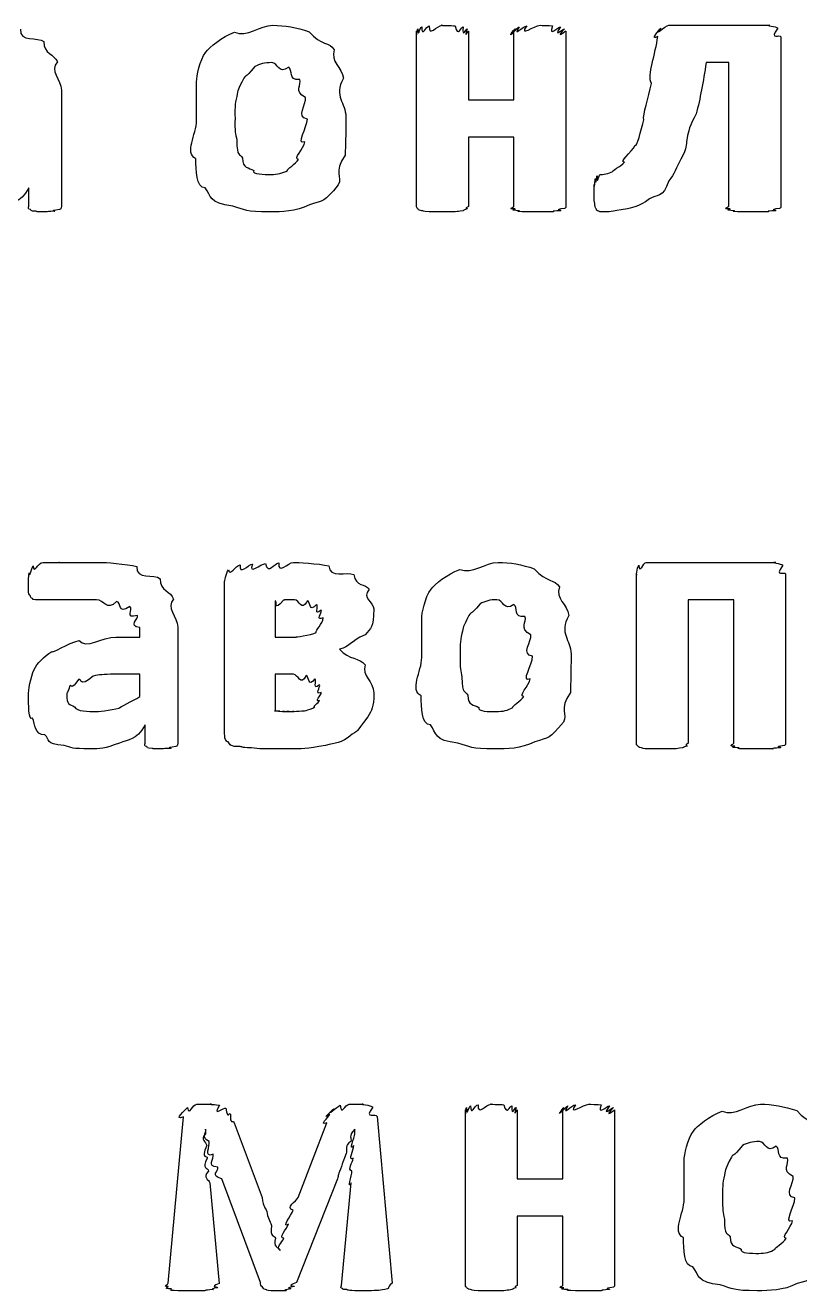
# Model space of a CAD drawing. Header units: millimetres. Extents: x 25 to 190, y 204 to 253.
# Drawn here: x 51.08 to 58.4, y 229.86 to 241.83 of the extents above; entities that cross this region are included whole.
import ezdxf

# ---------------------------------------------------------------- set-up
doc = ezdxf.new("R2010")
doc.units = ezdxf.units.MM
doc.layers.get('0').update_dxf_attribs({"linetype": 'CONTINUOUS'})

msp = doc.modelspace()

# ---------------------------------------------------------------- linework, layer by layer
at = {"color": 0}
for p, q in [((54.7758, 240.12), (54.7758, 241.774)), ((55.2662, 241.774), (55.2662, 241.124)), ((55.6962, 241.124), (55.6962, 241.774)), ((56.1869, 241.774), (56.1869, 240.12)), ((57.1609, 241.829), (58.1145, 241.829)), ((58.2193, 241.719), (58.2193, 240.12)), ((57.7289, 241.476), (57.5137, 241.476)), ((57.7289, 240.12), (57.7289, 241.476)), ((51.4188, 241.217), (51.4188, 240.12)), ((55.2662, 241.124), (55.6962, 241.124)), ((53.7436, 240.942), (53.7436, 240.942)), ((54.1073, 240.964), (54.1073, 240.964)), ((55.6962, 240.771), (55.2662, 240.771)), ((55.2662, 240.771), (55.2662, 240.115)), ((55.6962, 240.115), (55.6962, 240.771)), ((51.1101, 240.12), (51.1101, 240.291)), ((56.9475, 236.75), (58.1713, 236.75)), ((56.8537, 235.041), (56.8537, 236.639)), ((58.2648, 236.639), (58.2648, 235.041)), ((52.9608, 235.168), (52.9608, 236.568)), ((53.4402, 236.386), (53.4402, 236.044)), ((57.7744, 236.397), (57.3444, 236.397)), ((57.3444, 236.397), (57.3444, 235.041)), ((57.7744, 235.041), (57.7744, 236.397)), ((52.16, 236.044), (52.16, 236.133)), ((52.5184, 236.138), (52.5184, 235.041)), ((53.8925, 236.226), (53.8925, 236.226)), ((51.9342, 236.044), (52.16, 236.044)), ((53.4402, 236.044), (53.6388, 236.044)), ((56.2363, 235.884), (56.2363, 235.884)), ((55.8726, 235.862), (55.8726, 235.862)), ((52.16, 235.692), (51.9232, 235.692)), ((52.16, 235.482), (52.16, 235.692)), ((53.6113, 235.692), (53.4402, 235.692)), ((53.4402, 235.692), (53.4402, 235.35)), ((53.8759, 235.52), (53.8759, 235.52)), ((54.3719, 235.515), (54.3719, 235.515)), ((52.2097, 235.041), (52.2097, 235.212)), ((52.699, 231.626), (52.8366, 231.626)), ((54.1376, 231.626), (54.2699, 231.626)), ((55.2372, 229.917), (55.2372, 231.571)), ((55.728, 231.571), (55.728, 230.921)), ((56.158, 230.921), (56.158, 231.571)), ((56.6484, 231.571), (56.6484, 229.917)), ((52.4288, 229.934), (52.572, 231.505)), ((53.0518, 231.45), (53.3164, 230.744)), ((53.6582, 230.744), (53.9281, 231.45)), ((54.4022, 231.51), (54.5454, 229.934)), ((52.7816, 231.389), (52.7816, 231.345)), ((54.1927, 231.345), (54.1927, 231.389)), ((52.8204, 230.882), (52.9086, 229.929)), ((53.2998, 229.939), (52.9361, 230.921)), ((54.0272, 230.921), (53.6416, 229.939)), ((54.066, 229.912), (54.1595, 230.882)), ((55.728, 230.921), (56.158, 230.921)), ((58.353, 230.739), (58.353, 230.739)), ((56.158, 230.568), (55.728, 230.568)), ((55.728, 230.568), (55.728, 229.912)), ((56.158, 229.912), (56.158, 230.568))]:
    msp.add_line(p, q, dxfattribs=at)
for points in [[(51.0328, 241.791), (51.0177, 241.66), (51.1983, 241.726), (51.2533, 241.675)], [(52.7844, 241.576), (52.8175, 241.622), (52.9361, 241.719), (53.0546, 241.763)], [(53.0546, 241.763), (53.1731, 241.711), (53.297, 241.829), (53.4183, 241.829)], [(53.4183, 241.829), (53.5259, 241.829), (53.6455, 241.808), (53.7602, 241.768)], [(53.7602, 241.768), (53.8759, 241.633), (53.9556, 241.675), (53.9972, 241.598)], [(54.7758, 241.774), (54.7758, 241.682), (54.7783, 241.788), (54.7867, 241.796)], [(54.7867, 241.796), (54.7896, 241.697), (54.8058, 241.808), (54.8252, 241.813)], [(54.8252, 241.813), (54.8266, 241.708), (54.8665, 241.824), (54.8968, 241.824)], [(54.8968, 241.824), (54.8887, 241.711), (54.9698, 241.829), (55.0182, 241.829)], [(55.0182, 241.829), (54.9878, 241.829), (55.1092, 241.826), (55.1395, 241.824)], [(55.1395, 241.824), (55.1684, 241.708), (55.1974, 241.82), (55.2168, 241.813)], [(55.2168, 241.813), (55.2055, 241.697), (55.2468, 241.803), (55.2552, 241.796)], [(55.2552, 241.796), (55.2192, 241.686), (55.2662, 241.785), (55.2662, 241.774)], [(55.6962, 241.774), (55.6246, 241.686), (55.699, 241.792), (55.7071, 241.796)], [(55.7071, 241.796), (55.6383, 241.697), (55.7265, 241.808), (55.7459, 241.813)], [(55.7459, 241.813), (55.6754, 241.708), (55.7872, 241.824), (55.8176, 241.824)], [(55.8176, 241.824), (55.7375, 241.711), (55.892, 241.829), (55.9442, 241.829)], [(55.9442, 241.829), (55.9551, 241.829), (56.0296, 241.826), (56.0599, 241.824)], [(56.0599, 241.824), (56.0172, 241.708), (56.1178, 241.82), (56.1372, 241.813)], [(56.1372, 241.813), (56.0546, 241.697), (56.1675, 241.803), (56.1756, 241.796)], [(56.1756, 241.796), (56.0684, 241.682), (56.1869, 241.781), (56.1869, 241.774)], [(57.0562, 241.724), (56.9764, 241.677), (57.0689, 241.786), (57.084, 241.802)], [(57.084, 241.802), (57.0096, 241.711), (57.1281, 241.829), (57.1609, 241.829)], [(58.1145, 241.829), (58.0651, 241.829), (58.1723, 241.82), (58.1918, 241.802)], [(58.1918, 241.802), (58.1007, 241.675), (58.2193, 241.755), (58.2193, 241.719)], [(51.2533, 241.675), (51.2491, 241.556), (51.3539, 241.559), (51.3803, 241.482)], [(56.9958, 241.278), (56.9542, 241.358), (57.0371, 241.559), (57.0562, 241.724)], [(52.6962, 241.294), (52.6962, 241.347), (52.7251, 241.499), (52.7844, 241.576)], [(53.9972, 241.598), (53.9598, 241.483), (54.0703, 241.434), (54.0854, 241.328)], [(51.3803, 241.482), (51.3002, 241.402), (51.4188, 241.317), (51.4188, 241.217)], [(53.2476, 241.438), (53.14, 241.307), (53.1717, 241.374), (53.1428, 241.328)], [(53.4074, 241.476), (53.3425, 241.476), (53.2917, 241.463), (53.2476, 241.438)], [(53.5672, 241.432), (53.4681, 241.358), (53.4691, 241.476), (53.4074, 241.476)], [(53.672, 241.317), (53.5563, 241.303), (53.6113, 241.406), (53.5672, 241.432)], [(57.5137, 241.476), (57.4876, 241.296), (57.4559, 241.135), (57.4202, 240.991)], [(52.6962, 240.931), (52.6962, 241.009), (52.6962, 241.184), (52.6962, 241.294)], [(53.1428, 241.328), (53.0821, 241.212), (53.0902, 241.223), (53.0765, 241.157)], [(53.727, 241.146), (53.6071, 241.204), (53.6967, 241.268), (53.672, 241.317)], [(54.0854, 241.328), (53.9888, 241.153), (54.1073, 241.099), (54.1073, 240.964)], [(56.9239, 240.936), (56.9101, 240.98), (56.9736, 241.148), (56.9958, 241.278)], [(53.0765, 241.157), (53.056, 241.082), (53.0599, 241.026), (53.0599, 240.953)], [(53.7436, 240.942), (53.6293, 240.958), (53.7379, 241.082), (53.727, 241.146)], [(52.6905, 240.567), (52.5776, 240.623), (52.6962, 240.794), (52.6962, 240.931)], [(53.0599, 240.953), (53.056, 240.818), (53.0655, 240.809), (53.0765, 240.743)], [(53.7214, 240.727), (53.6293, 240.69), (53.7436, 240.865), (53.7436, 240.942)], [(54.1073, 240.964), (54.1073, 240.767), (54.1045, 240.71), (54.1016, 240.6)], [(56.8413, 240.694), (56.8593, 240.667), (56.8978, 240.84), (56.9239, 240.936)], [(57.4202, 240.991), (57.3003, 240.778), (57.3486, 240.728), (57.3045, 240.622)], [(53.0765, 240.743), (53.0779, 240.573), (53.1054, 240.623), (53.1315, 240.573)], [(53.6607, 240.561), (53.6028, 240.561), (53.7104, 240.663), (53.7214, 240.727)], [(56.7422, 240.534), (56.6829, 240.535), (56.811, 240.628), (56.8413, 240.694)], [(52.7787, 240.291), (52.6919, 240.293), (52.6905, 240.459), (52.6905, 240.567)], [(53.1315, 240.573), (53.129, 240.473), (53.1922, 240.485), (53.2363, 240.457)], [(53.5563, 240.457), (53.5478, 240.469), (53.6346, 240.517), (53.6607, 240.561)], [(54.1016, 240.6), (53.9859, 240.432), (54.0798, 240.399), (54.0357, 240.319)], [(57.3045, 240.622), (57.2163, 240.451), (57.2163, 240.43), (57.1609, 240.357)], [(53.2363, 240.457), (53.2172, 240.418), (53.3358, 240.418), (53.4017, 240.418)], [(53.4017, 240.418), (53.4596, 240.418), (53.5122, 240.43), (53.5563, 240.457)], [(56.4829, 240.407), (56.4804, 240.3), (56.4995, 240.418), (56.5108, 240.418)], [(56.5108, 240.418), (56.5355, 240.418), (56.5947, 240.426), (56.6318, 240.446)], [(56.6318, 240.446), (56.6127, 240.454), (56.709, 240.492), (56.7422, 240.534)], [(54.0357, 240.319), (53.8977, 240.153), (53.9006, 240.176), (53.7655, 240.132)], [(56.4554, 240.324), (56.4582, 240.264), (56.4624, 240.368), (56.4667, 240.38)], [(56.4554, 240.236), (56.4554, 240.216), (56.4554, 240.302), (56.4554, 240.324)], [(56.4667, 240.38), (56.4691, 240.289), (56.479, 240.403), (56.4829, 240.407)], [(57.1609, 240.357), (57.1059, 240.189), (57.0452, 240.231), (56.9793, 240.187)], [(51.1101, 240.291), (51.0219, 240.138), (50.9556, 240.156), (50.8674, 240.12)], [(53.038, 240.12), (52.8091, 240.143), (52.8366, 240.217), (52.7787, 240.291)], [(56.461, 240.148), (56.4554, 240.143), (56.4554, 240.199), (56.4554, 240.236)], [(56.9793, 240.187), (56.8593, 240.105), (56.847, 240.115), (56.7697, 240.093)], [(51.1267, 240.087), (51.0949, 240.087), (51.1101, 240.105), (51.1101, 240.12)], [(51.1761, 240.071), (51.1168, 240.072), (51.1376, 240.079), (51.1267, 240.087)], [(51.2643, 240.065), (51.1609, 240.065), (51.1983, 240.067), (51.1761, 240.071)], [(51.3524, 240.071), (51.2382, 240.065), (51.3045, 240.065), (51.2643, 240.065)], [(51.4022, 240.087), (51.278, 240.072), (51.3747, 240.073), (51.3524, 240.071)], [(51.4188, 240.12), (51.4188, 240.087), (51.4131, 240.094), (51.4022, 240.087)], [(53.3852, 240.065), (53.1594, 240.065), (53.1551, 240.083), (53.038, 240.12)], [(53.7655, 240.132), (53.6293, 240.065), (53.5065, 240.065), (53.3852, 240.065)], [(54.7867, 240.098), (54.7758, 240.094), (54.7758, 240.112), (54.7758, 240.12)], [(54.8252, 240.076), (54.7896, 240.079), (54.7934, 240.09), (54.7867, 240.098)], [(54.8968, 240.065), (54.8266, 240.068), (54.8432, 240.072), (54.8252, 240.076)], [(55.0182, 240.065), (54.8887, 240.065), (54.93, 240.065), (54.8968, 240.065)], [(55.1395, 240.065), (55.1064, 240.065), (55.0693, 240.065), (55.0182, 240.065)], [(55.2168, 240.076), (55.1684, 240.068), (55.1727, 240.068), (55.1395, 240.065)], [(55.2552, 240.093), (55.2055, 240.079), (55.2344, 240.083), (55.2168, 240.076)], [(55.2662, 240.115), (55.2192, 240.09), (55.2619, 240.1), (55.2552, 240.093)], [(55.7071, 240.093), (55.6246, 240.09), (55.6962, 240.107), (55.6962, 240.115)], [(55.7459, 240.076), (55.6383, 240.079), (55.7142, 240.089), (55.7071, 240.093)], [(55.8176, 240.065), (55.6754, 240.068), (55.7636, 240.072), (55.7459, 240.076)], [(55.9442, 240.065), (55.856, 240.065), (55.8504, 240.065), (55.8176, 240.065)], [(56.0599, 240.065), (55.9551, 240.065), (55.9911, 240.065), (55.9442, 240.065)], [(56.1372, 240.076), (56.0172, 240.068), (56.0931, 240.068), (56.0599, 240.065)], [(56.1756, 240.098), (56.0546, 240.079), (56.1552, 240.083), (56.1372, 240.076)], [(56.1869, 240.12), (56.1869, 240.094), (56.1827, 240.105), (56.1756, 240.098)], [(56.472, 240.098), (56.4624, 240.098), (56.4638, 240.126), (56.461, 240.148)], [(56.4995, 240.071), (56.4734, 240.076), (56.479, 240.087), (56.472, 240.098)], [(56.5326, 240.065), (56.4956, 240.065), (56.5108, 240.067), (56.4995, 240.071)], [(56.7697, 240.093), (56.5905, 240.065), (56.6166, 240.065), (56.5326, 240.065)], [(57.7398, 240.093), (57.6573, 240.09), (57.7289, 240.109), (57.7289, 240.12)], [(57.7783, 240.076), (57.6711, 240.079), (57.7465, 240.089), (57.7398, 240.093)], [(57.8556, 240.065), (57.7081, 240.068), (57.7963, 240.072), (57.7783, 240.076)], [(57.9769, 240.065), (57.8915, 240.065), (57.8887, 240.065), (57.8556, 240.065)], [(58.0926, 240.065), (57.9878, 240.065), (58.0238, 240.065), (57.9769, 240.065)], [(58.1699, 240.076), (58.0499, 240.068), (58.1258, 240.068), (58.0926, 240.065)], [(58.2083, 240.098), (58.087, 240.079), (58.1875, 240.083), (58.1699, 240.076)], [(58.2193, 240.12), (58.2193, 240.094), (58.2154, 240.105), (58.2083, 240.098)], [(51.1129, 236.65), (51.1182, 236.587), (51.132, 236.694), (51.1514, 236.717)], [(51.1514, 236.717), (51.1542, 236.631), (51.2011, 236.75), (51.2452, 236.75)], [(51.2452, 236.75), (51.2424, 236.75), (51.3401, 236.75), (51.3994, 236.75)], [(51.3994, 236.75), (51.3609, 236.75), (51.5207, 236.75), (51.5867, 236.75)], [(51.5867, 236.75), (51.6146, 236.75), (51.726, 236.75), (51.7962, 236.75)], [(51.7962, 236.75), (51.8156, 236.75), (52.0404, 236.736), (52.1324, 236.711)], [(52.1324, 236.711), (52.1173, 236.58), (52.2979, 236.647), (52.3529, 236.595)], [(52.9992, 236.678), (53.0119, 236.613), (53.0613, 236.723), (53.1096, 236.728)], [(53.1096, 236.728), (53.0959, 236.62), (53.1841, 236.733), (53.2253, 236.733)], [(53.2253, 236.733), (53.177, 236.624), (53.3054, 236.739), (53.3467, 236.739)], [(53.3467, 236.739), (53.3756, 236.629), (53.4293, 236.744), (53.4734, 236.744)], [(53.4734, 236.744), (53.4638, 236.631), (53.563, 236.75), (53.6113, 236.75)], [(53.6113, 236.75), (53.6402, 236.75), (53.8508, 236.739), (53.9475, 236.717)], [(53.9475, 236.717), (53.9489, 236.591), (54.1211, 236.67), (54.1845, 236.634)], [(55.1836, 236.684), (55.3021, 236.631), (55.426, 236.75), (55.5473, 236.75)], [(55.5473, 236.75), (55.6549, 236.75), (55.7749, 236.729), (55.8892, 236.689)], [(56.8537, 236.639), (56.8537, 236.595), (56.8607, 236.703), (56.8759, 236.722)], [(56.8759, 236.722), (56.8868, 236.631), (56.9172, 236.75), (56.9475, 236.75)], [(58.1713, 236.75), (58.1131, 236.75), (58.2221, 236.74), (58.2373, 236.722)], [(58.2373, 236.722), (58.1462, 236.595), (58.2648, 236.675), (58.2648, 236.639)], [(51.1073, 236.551), (51.1073, 236.543), (51.1087, 236.629), (51.1129, 236.65)], [(52.3529, 236.595), (52.349, 236.477), (52.4538, 236.48), (52.4799, 236.402)], [(52.9608, 236.568), (52.9608, 236.558), (52.9731, 236.652), (52.9992, 236.678)], [(54.1845, 236.634), (54.1955, 236.518), (54.2974, 236.551), (54.3278, 236.496)], [(54.9134, 236.496), (54.9465, 236.543), (55.0651, 236.639), (55.1836, 236.684)], [(55.8892, 236.689), (56.0049, 236.554), (56.0846, 236.595), (56.1262, 236.518)], [(51.1073, 236.485), (51.1073, 236.477), (51.1073, 236.529), (51.1073, 236.551)], [(51.1238, 236.436), (51.1101, 236.437), (51.1101, 236.466), (51.1073, 236.485)], [(54.3278, 236.496), (54.2533, 236.408), (54.3719, 236.378), (54.3719, 236.309)], [(54.8252, 236.215), (54.8252, 236.267), (54.8541, 236.419), (54.9134, 236.496)], [(56.1262, 236.518), (56.0888, 236.404), (56.1993, 236.354), (56.2144, 236.248)], [(51.1457, 236.408), (51.1253, 236.411), (51.1309, 236.425), (51.1238, 236.436)], [(51.1736, 236.397), (51.1404, 236.397), (51.1528, 236.4), (51.1457, 236.408)], [(51.2452, 236.397), (51.1651, 236.397), (51.1874, 236.397), (51.1736, 236.397)], [(51.3662, 236.397), (51.2314, 236.397), (51.278, 236.397), (51.2452, 236.397)], [(51.5317, 236.397), (51.4449, 236.397), (51.4131, 236.397), (51.3662, 236.397)], [(51.7521, 236.397), (51.5729, 236.397), (51.598, 236.397), (51.5317, 236.397)], [(51.9395, 236.381), (51.846, 236.279), (51.8252, 236.397), (51.7521, 236.397)], [(52.0665, 236.331), (51.9479, 236.256), (51.9906, 236.369), (51.9395, 236.381)], [(52.4799, 236.402), (52.3998, 236.323), (52.5184, 236.237), (52.5184, 236.138)], [(53.5174, 236.391), (53.4197, 236.276), (53.4624, 236.389), (53.4402, 236.386)], [(53.6222, 236.397), (53.4818, 236.397), (53.5506, 236.394), (53.5174, 236.391)], [(53.7436, 236.386), (53.6843, 236.279), (53.6691, 236.397), (53.6222, 236.397)], [(53.8318, 236.353), (53.7545, 236.265), (53.7792, 236.378), (53.7436, 236.386)], [(53.8759, 236.298), (53.7986, 236.234), (53.8536, 236.338), (53.8318, 236.353)], [(55.3766, 236.358), (55.269, 236.227), (55.3007, 236.295), (55.2718, 236.248)], [(55.5364, 236.397), (55.4715, 236.397), (55.4207, 236.383), (55.3766, 236.358)], [(55.6962, 236.353), (55.5971, 236.279), (55.5985, 236.397), (55.5364, 236.397)], [(55.801, 236.237), (55.6853, 236.223), (55.7403, 236.327), (55.6962, 236.353)], [(52.1381, 236.248), (52.0139, 236.212), (52.0996, 236.309), (52.0665, 236.331)], [(52.16, 236.133), (52.0442, 236.146), (52.1518, 236.215), (52.1381, 236.248)], [(53.8925, 236.226), (53.8166, 236.19), (53.8868, 236.276), (53.8759, 236.298)], [(54.3719, 236.309), (54.3719, 236.124), (54.3444, 236.133), (54.2893, 236.066)], [(55.2718, 236.248), (55.2111, 236.133), (55.2192, 236.143), (55.2055, 236.077)], [(55.856, 236.066), (55.7361, 236.124), (55.8257, 236.189), (55.801, 236.237)], [(56.2144, 236.248), (56.1178, 236.073), (56.2363, 236.019), (56.2363, 235.884)], [(53.8261, 236.088), (53.8166, 236.106), (53.8925, 236.167), (53.8925, 236.226)], [(54.8252, 235.851), (54.8252, 235.93), (54.8252, 236.105), (54.8252, 236.215)], [(51.3278, 235.906), (51.3235, 235.882), (51.4837, 235.989), (51.5867, 236.011)], [(51.5867, 236.011), (51.6474, 235.926), (51.8047, 236.044), (51.9342, 236.044)], [(53.6388, 236.044), (53.6113, 236.044), (53.782, 236.058), (53.8261, 236.088)], [(54.2893, 236.066), (54.1433, 235.996), (54.1528, 235.957), (54.0466, 235.928)], [(55.2055, 236.077), (55.185, 236.003), (55.1889, 235.946), (55.1889, 235.873)], [(55.8726, 235.862), (55.7583, 235.879), (55.8669, 236.003), (55.856, 236.066)], [(51.1623, 235.736), (51.1845, 235.791), (51.2576, 235.862), (51.3278, 235.906)], [(54.0466, 235.928), (54.1433, 235.824), (54.2339, 235.853), (54.2893, 235.78)], [(55.1889, 235.873), (55.185, 235.738), (55.1946, 235.73), (55.2055, 235.664)], [(56.2363, 235.884), (56.2363, 235.687), (56.2335, 235.631), (56.231, 235.52)], [(54.2893, 235.78), (54.2533, 235.68), (54.3719, 235.621), (54.3719, 235.515)], [(54.8199, 235.487), (54.7067, 235.544), (54.8252, 235.715), (54.8252, 235.851)], [(55.8504, 235.647), (55.7583, 235.61), (55.8726, 235.785), (55.8726, 235.862)], [(51.1073, 235.493), (51.1073, 235.533), (51.1253, 235.665), (51.1623, 235.736)], [(51.5814, 235.642), (51.5041, 235.526), (51.5165, 235.606), (51.4985, 235.581)], [(51.719, 235.675), (51.5772, 235.555), (51.617, 235.656), (51.5814, 235.642)], [(51.9232, 235.692), (51.8086, 235.692), (51.7772, 235.686), (51.719, 235.675)], [(53.7326, 235.68), (53.6773, 235.573), (53.6582, 235.692), (53.6113, 235.692)], [(53.8152, 235.647), (53.7436, 235.559), (53.7655, 235.672), (53.7326, 235.68)], [(53.8593, 235.592), (53.7877, 235.529), (53.8371, 235.632), (53.8152, 235.647)], [(55.2055, 235.664), (55.2069, 235.493), (55.2344, 235.544), (55.2609, 235.493)], [(55.79, 235.482), (55.7318, 235.482), (55.8394, 235.584), (55.8504, 235.647)], [(51.4985, 235.581), (51.4671, 235.478), (51.471, 235.533), (51.471, 235.504)], [(53.8759, 235.52), (53.8057, 235.489), (53.8702, 235.573), (53.8593, 235.592)], [(53.8593, 235.443), (53.8057, 235.429), (53.8759, 235.49), (53.8759, 235.52)], [(54.3719, 235.515), (54.3719, 235.372), (54.3525, 235.355), (54.3168, 235.289)], [(56.231, 235.52), (56.1149, 235.353), (56.2088, 235.319), (56.1647, 235.239)], [(51.1457, 235.278), (51.1073, 235.242), (51.1073, 235.412), (51.1073, 235.493)], [(51.471, 235.504), (51.4671, 235.397), (51.4946, 235.412), (51.5426, 235.383)], [(51.9617, 235.372), (51.974, 235.385), (52.0898, 235.434), (52.16, 235.482)], [(53.8152, 235.383), (53.7877, 235.385), (53.8508, 235.421), (53.8593, 235.443)], [(54.9081, 235.212), (54.821, 235.213), (54.8199, 235.38), (54.8199, 235.487)], [(55.2609, 235.493), (55.2581, 235.394), (55.3212, 235.406), (55.3653, 235.377)], [(55.6853, 235.377), (55.6768, 235.39), (55.7636, 235.438), (55.79, 235.482)], [(51.2618, 235.118), (51.1623, 235.118), (51.175, 235.215), (51.1457, 235.278)], [(51.5426, 235.383), (51.5662, 235.339), (51.6654, 235.339), (51.7578, 235.339)], [(51.7578, 235.339), (51.7317, 235.339), (51.8982, 235.35), (51.9617, 235.372)], [(53.4402, 235.35), (53.4127, 235.345), (53.4691, 235.347), (53.4843, 235.344)], [(53.4843, 235.344), (53.4416, 235.341), (53.5132, 235.341), (53.5284, 235.339)], [(53.5284, 235.339), (53.4705, 235.339), (53.5573, 235.339), (53.5725, 235.339)], [(53.5725, 235.339), (53.5009, 235.339), (53.6014, 235.339), (53.6166, 235.339)], [(53.6166, 235.339), (53.5587, 235.339), (53.6995, 235.341), (53.7326, 235.35)], [(53.7326, 235.35), (53.7436, 235.353), (53.793, 235.368), (53.8152, 235.383)], [(54.3168, 235.289), (54.1845, 235.121), (54.2339, 235.168), (54.168, 235.124)], [(55.3653, 235.377), (55.3462, 235.339), (55.4648, 235.339), (55.5308, 235.339)], [(55.5308, 235.339), (55.5886, 235.339), (55.6412, 235.351), (55.6853, 235.377)], [(52.2097, 235.212), (52.1215, 235.059), (52.0555, 235.077), (51.9673, 235.041)], [(52.9939, 235.052), (52.9608, 235.055), (52.9608, 235.115), (52.9608, 235.168)], [(55.167, 235.041), (54.9381, 235.063), (54.966, 235.137), (54.9081, 235.212)], [(56.1647, 235.239), (56.0268, 235.074), (56.0296, 235.096), (55.8945, 235.052)], [(51.4435, 235.019), (51.2618, 235.03), (51.3126, 235.074), (51.2618, 235.118)], [(51.9673, 235.041), (51.8266, 234.986), (51.7853, 234.986), (51.6862, 234.986)], [(52.2263, 235.008), (52.1945, 235.008), (52.2097, 235.026), (52.2097, 235.041)], [(52.5184, 235.041), (52.5184, 235.008), (52.5127, 235.015), (52.5018, 235.008)], [(53.1096, 235.008), (53.0077, 235.004), (53.0186, 235.026), (52.9939, 235.052)], [(54.168, 235.124), (54.0523, 235.033), (54.0163, 235.044), (53.9143, 235.019)], [(55.5142, 234.986), (55.2884, 234.986), (55.2842, 235.004), (55.167, 235.041)], [(55.8945, 235.052), (55.7583, 234.986), (55.6355, 234.986), (55.5142, 234.986)], [(56.8646, 235.019), (56.8537, 235.015), (56.8537, 235.033), (56.8537, 235.041)], [(57.3444, 235.041), (57.2975, 235.011), (57.3401, 235.02), (57.3334, 235.013)], [(57.7854, 235.013), (57.7024, 235.011), (57.7744, 235.03), (57.7744, 235.041)], [(58.2648, 235.041), (58.2648, 235.015), (58.2605, 235.026), (58.2538, 235.019)], [(51.6862, 234.986), (51.5221, 234.986), (51.5165, 234.997), (51.4435, 235.019)], [(52.276, 234.991), (52.2168, 234.993), (52.2372, 235), (52.2263, 235.008)], [(52.3642, 234.986), (52.2609, 234.986), (52.2979, 234.987), (52.276, 234.991)], [(52.4524, 234.991), (52.3378, 234.986), (52.4041, 234.986), (52.3642, 234.986)], [(52.5018, 235.008), (52.378, 234.993), (52.4743, 234.994), (52.4524, 234.991)], [(53.2144, 234.997), (53.0959, 234.997), (53.1453, 235.004), (53.1096, 235.008)], [(53.3245, 234.986), (53.2832, 234.988), (53.25, 234.993), (53.2144, 234.997)], [(53.4402, 234.986), (53.3605, 234.986), (53.3647, 234.986), (53.3245, 234.986)], [(53.5615, 234.986), (53.4377, 234.986), (53.4804, 234.986), (53.4402, 234.986)], [(53.9143, 235.019), (53.7326, 234.986), (53.6967, 234.986), (53.5615, 234.986)], [(56.9034, 234.997), (56.8674, 235), (56.8717, 235.011), (56.8646, 235.019)], [(56.975, 234.986), (56.9048, 234.988), (56.9214, 234.993), (56.9034, 234.997)], [(57.0964, 234.986), (56.9666, 234.986), (57.0082, 234.986), (56.975, 234.986)], [(57.2121, 234.986), (57.1803, 234.986), (57.1429, 234.986), (57.0964, 234.986)], [(57.2893, 234.997), (57.2424, 234.988), (57.2453, 234.988), (57.2121, 234.986)], [(57.3334, 235.013), (57.2837, 235), (57.3112, 235.004), (57.2893, 234.997)], [(57.8238, 234.997), (57.7162, 235), (57.7921, 235.009), (57.7854, 235.013)], [(57.9011, 234.986), (57.7536, 234.988), (57.8418, 234.993), (57.8238, 234.997)], [(58.0224, 234.986), (57.9367, 234.986), (57.9342, 234.986), (57.9011, 234.986)], [(58.1381, 234.986), (58.0334, 234.986), (58.069, 234.986), (58.0224, 234.986)], [(58.2154, 234.997), (58.0954, 234.988), (58.1713, 234.988), (58.1381, 234.986)], [(58.2538, 235.019), (58.1325, 235), (58.233, 235.004), (58.2154, 234.997)], [(52.572, 231.505), (52.4729, 231.468), (52.5914, 231.574), (52.6108, 231.593)], [(52.6108, 231.593), (52.6274, 231.508), (52.6577, 231.626), (52.699, 231.626)], [(52.8366, 231.626), (52.7886, 231.626), (52.892, 231.622), (52.9138, 231.615)], [(52.9138, 231.615), (52.8366, 231.497), (52.9594, 231.601), (52.9745, 231.588)], [(52.9745, 231.588), (52.9869, 231.472), (53.0077, 231.557), (53.0186, 231.533)], [(53.9556, 231.527), (53.8688, 231.468), (53.9792, 231.571), (53.9944, 231.582)], [(53.9944, 231.582), (53.902, 231.494), (54.0329, 231.607), (54.0551, 231.615)], [(54.0551, 231.615), (54.0632, 231.508), (54.1045, 231.626), (54.1376, 231.626)], [(54.2699, 231.626), (54.2286, 231.626), (54.3444, 231.617), (54.3638, 231.599)], [(54.3638, 231.599), (54.2699, 231.472), (54.398, 231.55), (54.4022, 231.51)], [(55.2372, 231.571), (55.2372, 231.479), (55.2401, 231.585), (55.2482, 231.593)], [(55.2482, 231.593), (55.251, 231.494), (55.2676, 231.606), (55.287, 231.61)], [(55.287, 231.61), (55.2884, 231.505), (55.3283, 231.621), (55.3586, 231.621)], [(55.3586, 231.621), (55.3501, 231.508), (55.4316, 231.626), (55.48, 231.626)], [(55.48, 231.626), (55.4496, 231.626), (55.5706, 231.623), (55.601, 231.621)], [(55.601, 231.621), (55.6299, 231.505), (55.6588, 231.617), (55.6782, 231.61)], [(55.6782, 231.61), (55.6673, 231.494), (55.7086, 231.6), (55.717, 231.593)], [(55.717, 231.593), (55.681, 231.483), (55.728, 231.582), (55.728, 231.571)], [(56.158, 231.571), (56.086, 231.483), (56.1605, 231.589), (56.1689, 231.593)], [(56.1689, 231.593), (56.0998, 231.494), (56.188, 231.606), (56.2074, 231.61)], [(56.2074, 231.61), (56.1372, 231.505), (56.2487, 231.621), (56.279, 231.621)], [(56.279, 231.621), (56.1993, 231.508), (56.3534, 231.626), (56.406, 231.626)], [(56.406, 231.626), (56.4169, 231.626), (56.4914, 231.623), (56.5217, 231.621)], [(56.5217, 231.621), (56.479, 231.505), (56.5796, 231.617), (56.599, 231.61)], [(56.599, 231.61), (56.5161, 231.494), (56.6289, 231.6), (56.6374, 231.593)], [(56.6374, 231.593), (56.5298, 231.479), (56.6484, 231.578), (56.6484, 231.571)], [(57.664, 231.56), (57.7825, 231.508), (57.9067, 231.626), (58.0277, 231.626)], [(58.0277, 231.626), (58.1353, 231.626), (58.2553, 231.606), (58.3696, 231.565)], [(58.3696, 231.565), (58.4853, 231.43), (58.5653, 231.472), (58.6066, 231.395)], [(53.0186, 231.533), (53.0091, 231.424), (53.0408, 231.483), (53.0518, 231.45)], [(53.9281, 231.45), (53.8469, 231.419), (53.9447, 231.505), (53.9556, 231.527)], [(57.3938, 231.372), (57.4269, 231.419), (57.5455, 231.516), (57.664, 231.56)], [(52.7816, 231.345), (52.7265, 231.287), (52.7886, 231.275), (52.7925, 231.235)], [(52.8147, 231.273), (52.7332, 231.313), (52.7925, 231.352), (52.7816, 231.389)], [(54.1927, 231.389), (54.1225, 231.313), (54.168, 231.313), (54.1542, 231.273)], [(54.1817, 231.235), (54.1295, 231.17), (54.1884, 231.312), (54.1927, 231.345)], [(57.3056, 231.092), (57.3056, 231.144), (57.3345, 231.296), (57.3938, 231.372)], [(52.7925, 231.235), (52.7332, 231.089), (52.7981, 231.153), (52.7981, 231.114)], [(52.8532, 231.152), (52.7597, 231.115), (52.8285, 231.232), (52.8147, 231.273)], [(54.1542, 231.273), (54.0935, 231.236), (54.1239, 231.197), (54.1101, 231.158)], [(54.1761, 231.114), (54.1267, 231.089), (54.1817, 231.194), (54.1817, 231.235)], [(57.857, 231.235), (57.7494, 231.104), (57.7811, 231.171), (57.7522, 231.124)], [(58.0168, 231.273), (57.9519, 231.273), (57.9011, 231.26), (57.857, 231.235)], [(58.1766, 231.229), (58.0775, 231.155), (58.0789, 231.273), (58.0168, 231.273)], [(58.2814, 231.114), (58.1656, 231.1), (58.2207, 231.203), (58.1766, 231.229)], [(52.7981, 231.114), (52.7375, 231.009), (52.8052, 231.032), (52.8091, 230.992)], [(52.8973, 231.031), (52.7844, 231.033), (52.8669, 231.111), (52.8532, 231.152)], [(54.1101, 231.158), (54.0632, 231.038), (54.0798, 231.077), (54.066, 231.036)], [(54.1651, 230.992), (54.1182, 231.009), (54.1722, 231.072), (54.1761, 231.114)], [(57.3056, 230.728), (57.3056, 230.806), (57.3056, 230.981), (57.3056, 231.092)], [(57.7522, 231.124), (57.6915, 231.009), (57.7, 231.02), (57.6862, 230.954)], [(58.3364, 230.943), (58.2164, 231.001), (58.3061, 231.065), (58.2814, 231.114)], [(52.8091, 230.992), (52.7445, 230.928), (52.8161, 230.915), (52.8204, 230.882)], [(52.9361, 230.921), (52.8147, 230.954), (52.911, 230.989), (52.8973, 231.031)], [(54.066, 231.036), (54.0343, 230.957), (54.0385, 230.957), (54.0272, 230.921)], [(54.1595, 230.882), (54.1154, 230.811), (54.1651, 230.951), (54.1651, 230.992)], [(57.6862, 230.954), (57.6654, 230.879), (57.6696, 230.823), (57.6696, 230.75)], [(58.353, 230.739), (58.2387, 230.755), (58.3477, 230.879), (58.3364, 230.943)], [(53.3164, 230.744), (53.3287, 230.641), (53.3453, 230.656), (53.3605, 230.612)], [(53.6085, 230.623), (53.527, 230.648), (53.643, 230.707), (53.6582, 230.744)], [(57.3003, 230.364), (57.187, 230.42), (57.3056, 230.591), (57.3056, 230.728)], [(57.6696, 230.75), (57.6654, 230.615), (57.6749, 230.607), (57.6862, 230.54)], [(58.3311, 230.524), (58.2387, 230.487), (58.353, 230.662), (58.353, 230.739)], [(53.3605, 230.612), (53.3619, 230.553), (53.3936, 230.524), (53.4046, 230.48)], [(53.5644, 230.491), (53.4942, 230.443), (53.5933, 230.579), (53.6085, 230.623)], [(53.5203, 230.358), (53.4652, 230.354), (53.5492, 230.446), (53.5644, 230.491)], [(57.6862, 230.54), (57.6873, 230.37), (57.7152, 230.42), (57.7413, 230.37)], [(58.2704, 230.358), (58.2126, 230.358), (58.3198, 230.46), (58.3311, 230.524)], [(53.4046, 230.48), (53.388, 230.35), (53.4321, 230.398), (53.443, 230.358)], [(57.7413, 230.37), (57.7384, 230.27), (57.8019, 230.283), (57.846, 230.254)], [(53.443, 230.358), (53.4127, 230.27), (53.4719, 230.279), (53.4871, 230.243)], [(53.4871, 230.243), (53.4388, 230.27), (53.5093, 230.317), (53.5203, 230.358)], [(57.3885, 230.088), (57.3017, 230.09), (57.3003, 230.256), (57.3003, 230.364)], [(57.846, 230.254), (57.8266, 230.215), (57.9452, 230.215), (58.0111, 230.215)], [(58.0111, 230.215), (58.069, 230.215), (58.1215, 230.227), (58.1656, 230.254)], [(58.1656, 230.254), (58.1572, 230.266), (58.2443, 230.314), (58.2704, 230.358)], [(57.6474, 229.917), (57.4188, 229.939), (57.4463, 230.014), (57.3885, 230.088)], [(58.6451, 230.116), (58.5075, 229.95), (58.51, 229.973), (58.3752, 229.929)], [(52.4288, 229.901), (52.3695, 229.898), (52.4288, 229.923), (52.4288, 229.934)], [(52.4563, 229.879), (52.3737, 229.88), (52.4316, 229.893), (52.4288, 229.901)], [(52.8973, 229.89), (52.7925, 229.873), (52.8754, 229.876), (52.8532, 229.873)], [(52.9086, 229.929), (52.8066, 229.891), (52.9043, 229.901), (52.8973, 229.89)], [(53.3164, 229.901), (53.3065, 229.898), (53.3026, 229.924), (53.2998, 229.939)], [(53.3495, 229.873), (53.3245, 229.876), (53.3273, 229.89), (53.3164, 229.901)], [(53.6194, 229.901), (53.5093, 229.88), (53.6004, 229.886), (53.5862, 229.879)], [(53.6416, 229.939), (53.527, 229.898), (53.6303, 229.912), (53.6194, 229.901)], [(54.077, 229.884), (54.0494, 229.884), (54.066, 229.901), (54.066, 229.912)], [(54.5454, 229.934), (54.4862, 229.884), (54.5303, 229.89), (54.5013, 229.879)], [(55.2482, 229.895), (55.2372, 229.891), (55.2372, 229.909), (55.2372, 229.917)], [(55.287, 229.873), (55.251, 229.876), (55.2552, 229.887), (55.2482, 229.895)], [(55.717, 229.89), (55.6673, 229.876), (55.6962, 229.88), (55.6782, 229.873)], [(55.728, 229.912), (55.681, 229.887), (55.7237, 229.897), (55.717, 229.89)], [(56.1689, 229.89), (56.086, 229.887), (56.158, 229.904), (56.158, 229.912)], [(56.2074, 229.873), (56.0998, 229.876), (56.1756, 229.886), (56.1689, 229.89)], [(56.6374, 229.895), (56.5161, 229.876), (56.6166, 229.88), (56.599, 229.873)], [(56.6484, 229.917), (56.6484, 229.891), (56.6441, 229.902), (56.6374, 229.895)], [(57.9949, 229.862), (57.7688, 229.862), (57.7645, 229.88), (57.6474, 229.917)], [(58.3752, 229.929), (58.2387, 229.862), (58.1159, 229.862), (57.9949, 229.862)], [(52.5226, 229.862), (52.4027, 229.865), (52.47, 229.871), (52.4563, 229.879)], [(52.644, 229.862), (52.5791, 229.862), (52.5515, 229.862), (52.5226, 229.862)], [(52.7706, 229.862), (52.6852, 229.862), (52.699, 229.862), (52.644, 229.862)], [(52.8532, 229.873), (52.7484, 229.865), (52.8038, 229.865), (52.7706, 229.862)], [(53.3989, 229.862), (53.3506, 229.865), (53.3633, 229.869), (53.3495, 229.873)], [(53.4705, 229.862), (53.388, 229.862), (53.4169, 229.862), (53.3989, 229.862)], [(53.5421, 229.862), (53.4458, 229.862), (53.4995, 229.862), (53.4705, 229.862)], [(53.5862, 229.879), (53.4829, 229.865), (53.5601, 229.865), (53.5421, 229.862)], [(54.1154, 229.873), (54.0632, 229.873), (54.084, 229.88), (54.077, 229.884)], [(54.1927, 229.862), (54.1002, 229.865), (54.1334, 229.869), (54.1154, 229.873)], [(54.3197, 229.862), (54.1666, 229.862), (54.2258, 229.862), (54.1927, 229.862)], [(54.5013, 229.879), (54.4269, 229.862), (54.4103, 229.862), (54.3197, 229.862)], [(55.3586, 229.862), (55.2884, 229.865), (55.305, 229.869), (55.287, 229.873)], [(55.48, 229.862), (55.3501, 229.862), (55.3918, 229.862), (55.3586, 229.862)], [(55.601, 229.862), (55.5681, 229.862), (55.5308, 229.862), (55.48, 229.862)], [(55.6782, 229.873), (55.6299, 229.865), (55.6341, 229.865), (55.601, 229.862)], [(56.279, 229.862), (56.1372, 229.865), (56.2254, 229.869), (56.2074, 229.873)], [(56.406, 229.862), (56.3178, 229.862), (56.3122, 229.862), (56.279, 229.862)], [(56.5217, 229.862), (56.4169, 229.862), (56.4526, 229.862), (56.406, 229.862)], [(56.599, 229.873), (56.479, 229.865), (56.5549, 229.865), (56.5217, 229.862)]]:
    msp.add_open_spline(points, degree=3, dxfattribs=at)

doc.saveas('drawing.dxf')
